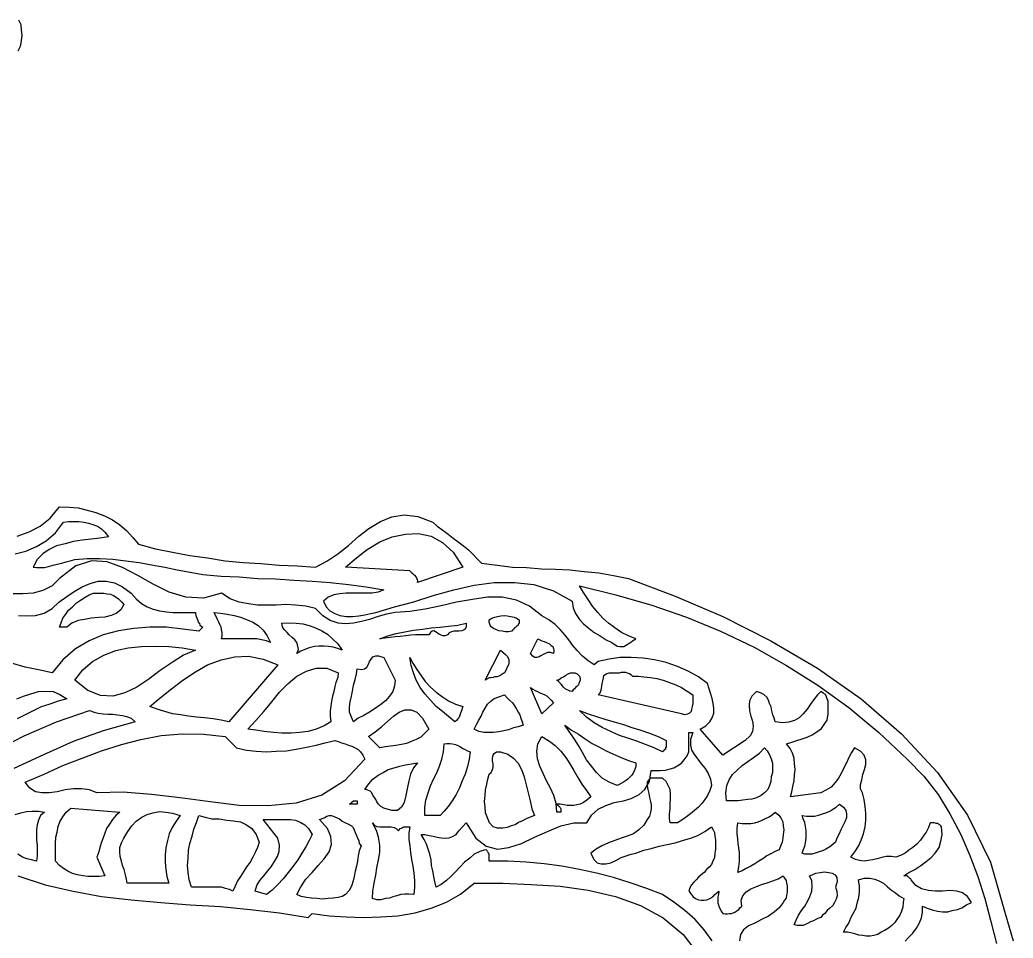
# Model space of a CAD drawing. Extents: x 0.04 to 5.96, y 0.04 to 9.15.
# Drawn here: x 3.341 to 5.086, y 7.287 to 8.902 of the extents above; entities that cross this region are included whole.
import ezdxf

# ---------------------------------------------------------------- set-up
doc = ezdxf.new("R2010")
doc.units = 0
doc.layers.add('1', color=7, linetype='Continuous')

msp = doc.modelspace()

# ---------------------------------------------------------------- linework, layer by layer
for points in [[(3.338, 8.902), (3.342, 8.894), (3.343, 8.884), (3.344, 8.875), (3.343, 8.865), (3.341, 8.855), (3.337, 8.847)], [(3.336, 7.994), (3.357, 8.002), (3.376, 8.012), (3.394, 8.026), (3.41, 8.046), (3.427, 8.045), (3.443, 8.044), (3.459, 8.04), (3.474, 8.036), (3.489, 8.03), (3.503, 8.023), (3.516, 8.014), (3.528, 8.004), (3.539, 7.992), (3.549, 7.98), (3.579, 7.972), (3.609, 7.966), (3.639, 7.96), (3.67, 7.956), (3.701, 7.951), (3.733, 7.948), (3.764, 7.946), (3.796, 7.943), (3.828, 7.942), (3.86, 7.94), (3.88, 7.95), (3.899, 7.963), (3.918, 7.978), (3.936, 7.994), (3.954, 8.008), (3.974, 8.02), (3.994, 8.028), (4.016, 8.032), (4.04, 8.029), (4.066, 8.019), (4.074, 8.012), (4.084, 8.005), (4.093, 7.998), (4.102, 7.991), (4.111, 7.984), (4.12, 7.977), (4.129, 7.97), (4.137, 7.962), (4.145, 7.954), (4.152, 7.947), (4.179, 7.943), (4.206, 7.94), (4.231, 7.939), (4.257, 7.937), (4.282, 7.936), (4.307, 7.935), (4.332, 7.932), (4.358, 7.93), (4.384, 7.925), (4.41, 7.92), (4.492, 7.889), (4.576, 7.853), (4.66, 7.81), (4.742, 7.762), (4.819, 7.708), (4.89, 7.647), (4.953, 7.579), (5.006, 7.504), (5.046, 7.421), (5.072, 7.331), (5.086, 7.283)], [(3.523, 7.874), (3.518, 7.865), (3.51, 7.858), (3.501, 7.855), (3.49, 7.852), (3.479, 7.851), (3.466, 7.85), (3.454, 7.848), (3.443, 7.846), (3.432, 7.841), (3.423, 7.834), (3.41, 7.834), (3.413, 7.842), (3.416, 7.85), (3.421, 7.857), (3.426, 7.864), (3.433, 7.87), (3.44, 7.877), (3.447, 7.882), (3.455, 7.887), (3.462, 7.891), (3.47, 7.894), (3.476, 7.894), (3.482, 7.894), (3.488, 7.894), (3.494, 7.893), (3.5, 7.892), (3.505, 7.89), (3.51, 7.887), (3.514, 7.884), (3.519, 7.879), (3.523, 7.874)]]:
    msp.add_lwpolyline(points)
at = {"layer": '1'}
for points in [[(3.332, 7.963), (3.351, 7.968), (3.37, 7.976), (3.387, 7.986), (3.403, 8), (3.417, 8.019), (3.426, 8.02), (3.435, 8.02), (3.444, 8.02), (3.453, 8.019), (3.461, 8.017), (3.469, 8.015), (3.477, 8.012), (3.484, 8.007), (3.49, 8.001), (3.496, 7.993)], [(4.119, 7.94), (4.039, 7.913), (4.04, 7.916), (4.039, 7.918), (4.038, 7.92), (4.037, 7.923), (4.035, 7.925), (4.033, 7.926), (4.031, 7.928), (4.029, 7.93), (4.028, 7.931), (4.026, 7.933), (3.913, 7.94), (3.932, 7.956), (3.951, 7.971), (3.973, 7.984), (3.995, 7.993), (4.018, 7.998), (4.041, 7.999), (4.063, 7.994), (4.083, 7.983), (4.102, 7.966), (4.119, 7.94)], [(3.496, 7.993), (3.481, 7.991), (3.466, 7.989), (3.45, 7.987), (3.435, 7.985), (3.42, 7.981), (3.405, 7.977), (3.392, 7.971), (3.381, 7.963), (3.371, 7.953), (3.364, 7.94), (3.37, 7.939), (3.377, 7.939), (3.384, 7.939), (3.391, 7.941), (3.399, 7.943), (3.406, 7.945), (3.414, 7.947), (3.422, 7.949), (3.429, 7.951), (3.437, 7.953), (3.459, 7.955), (3.481, 7.955), (3.504, 7.954), (3.527, 7.951), (3.55, 7.948), (3.572, 7.944), (3.595, 7.94), (3.617, 7.935), (3.64, 7.931), (3.662, 7.927), (3.694, 7.924), (3.726, 7.923), (3.758, 7.92), (3.79, 7.919), (3.822, 7.917), (3.854, 7.915), (3.886, 7.913), (3.918, 7.909), (3.949, 7.905), (3.98, 7.9), (3.97, 7.896), (3.959, 7.894), (3.948, 7.894), (3.937, 7.894), (3.925, 7.894), (3.914, 7.894), (3.903, 7.893), (3.892, 7.891), (3.882, 7.887), (3.874, 7.88), (3.879, 7.87), (3.885, 7.863), (3.894, 7.858), (3.903, 7.855), (3.914, 7.853), (3.925, 7.853), (3.936, 7.854), (3.947, 7.856), (3.957, 7.858), (3.966, 7.86), (3.999, 7.87), (4.033, 7.879), (4.067, 7.89), (4.103, 7.9), (4.139, 7.908), (4.174, 7.913), (4.21, 7.913), (4.244, 7.909), (4.278, 7.898), (4.311, 7.88), (4.313, 7.868), (4.317, 7.858), (4.324, 7.848), (4.331, 7.84), (4.341, 7.832), (4.35, 7.825), (4.36, 7.819), (4.371, 7.812), (4.381, 7.807), (4.39, 7.801), (4.395, 7.8), (4.399, 7.8), (4.402, 7.8), (4.405, 7.802), (4.408, 7.804), (4.411, 7.806), (4.414, 7.808), (4.417, 7.81), (4.42, 7.812), (4.423, 7.814), (4.41, 7.819), (4.398, 7.825), (4.386, 7.833), (4.375, 7.841), (4.365, 7.85), (4.356, 7.86), (4.347, 7.871), (4.339, 7.883), (4.331, 7.895), (4.324, 7.907), (4.388, 7.891), (4.451, 7.873), (4.512, 7.852), (4.572, 7.827), (4.631, 7.799), (4.688, 7.767), (4.743, 7.732), (4.797, 7.693), (4.85, 7.649), (4.9, 7.602), (4.929, 7.572), (4.954, 7.54), (4.975, 7.506), (4.994, 7.47), (5.01, 7.433), (5.024, 7.396), (5.036, 7.357), (5.047, 7.317), (5.057, 7.278)], [(4.896, 7.282), (4.903, 7.289), (4.91, 7.296), (4.916, 7.305), (4.921, 7.313), (4.925, 7.323), (4.927, 7.333), (4.927, 7.344), (4.935, 7.34), (4.944, 7.337), (4.953, 7.335), (4.962, 7.334), (4.971, 7.334), (4.979, 7.336), (4.988, 7.338), (4.996, 7.341), (5.004, 7.346), (5.013, 7.35), (5.006, 7.361), (4.997, 7.367), (4.987, 7.37), (4.975, 7.371), (4.962, 7.37), (4.949, 7.37), (4.937, 7.371), (4.925, 7.374), (4.915, 7.38), (4.907, 7.39), (4.906, 7.391), (4.904, 7.393), (4.903, 7.394), (4.901, 7.396), (4.899, 7.397), (4.898, 7.397), (4.896, 7.397), (4.894, 7.397), (4.903, 7.403), (4.913, 7.408), (4.924, 7.415), (4.933, 7.422), (4.942, 7.429), (4.949, 7.437), (4.956, 7.447), (4.959, 7.458), (4.961, 7.47), (4.96, 7.483), (4.959, 7.485), (4.957, 7.487), (4.955, 7.488), (4.953, 7.489), (4.951, 7.489), (4.948, 7.49), (4.946, 7.49), (4.943, 7.49), (4.94, 7.49), (4.937, 7.482), (4.933, 7.474), (4.928, 7.467), (4.923, 7.46), (4.917, 7.453), (4.91, 7.447), (4.903, 7.442), (4.896, 7.437), (4.888, 7.433), (4.88, 7.43), (4.872, 7.431), (4.863, 7.431), (4.855, 7.429), (4.847, 7.427), (4.839, 7.425), (4.831, 7.424), (4.824, 7.423), (4.816, 7.424), (4.809, 7.426), (4.801, 7.43), (4.808, 7.439), (4.814, 7.449), (4.819, 7.46), (4.823, 7.471), (4.826, 7.483), (4.827, 7.495), (4.827, 7.507), (4.826, 7.519), (4.824, 7.531), (4.821, 7.543), (4.818, 7.55), (4.818, 7.557), (4.82, 7.566), (4.822, 7.575), (4.825, 7.584), (4.827, 7.593), (4.827, 7.601), (4.824, 7.609), (4.818, 7.616), (4.807, 7.622), (4.802, 7.614), (4.797, 7.605), (4.793, 7.596), (4.788, 7.586), (4.784, 7.577), (4.779, 7.569), (4.773, 7.561), (4.766, 7.553), (4.758, 7.548), (4.748, 7.543), (4.695, 7.536), (4.697, 7.545), (4.699, 7.554), (4.701, 7.564), (4.702, 7.574), (4.703, 7.584), (4.702, 7.594), (4.701, 7.604), (4.698, 7.613), (4.694, 7.621), (4.688, 7.629), (4.697, 7.632), (4.706, 7.635), (4.715, 7.638), (4.724, 7.641), (4.733, 7.645), (4.741, 7.65), (4.749, 7.656), (4.754, 7.663), (4.759, 7.671), (4.761, 7.682), (4.761, 7.686), (4.761, 7.691), (4.761, 7.695), (4.761, 7.7), (4.761, 7.704), (4.759, 7.708), (4.758, 7.712), (4.756, 7.716), (4.752, 7.718), (4.748, 7.721), (4.742, 7.715), (4.736, 7.707), (4.73, 7.699), (4.724, 7.69), (4.717, 7.682), (4.71, 7.675), (4.702, 7.67), (4.692, 7.667), (4.681, 7.666), (4.668, 7.668), (4.666, 7.674), (4.664, 7.68), (4.662, 7.687), (4.661, 7.694), (4.658, 7.7), (4.656, 7.706), (4.653, 7.711), (4.648, 7.716), (4.642, 7.719), (4.635, 7.721), (4.627, 7.713), (4.623, 7.705), (4.622, 7.697), (4.623, 7.687), (4.625, 7.678), (4.628, 7.669), (4.629, 7.66), (4.628, 7.651), (4.624, 7.643), (4.615, 7.635), (4.576, 7.609), (4.536, 7.655), (4.546, 7.661), (4.553, 7.668), (4.557, 7.675), (4.56, 7.683), (4.56, 7.692), (4.559, 7.7), (4.557, 7.709), (4.554, 7.718), (4.552, 7.726), (4.549, 7.735), (4.533, 7.747), (4.515, 7.757), (4.496, 7.765), (4.476, 7.772), (4.456, 7.777), (4.436, 7.78), (4.415, 7.781), (4.395, 7.781), (4.376, 7.778), (4.357, 7.774), (4.35, 7.768), (4.339, 7.775), (4.329, 7.783), (4.32, 7.793), (4.312, 7.802), (4.305, 7.812), (4.298, 7.821), (4.29, 7.83), (4.281, 7.839), (4.27, 7.847), (4.258, 7.854), (4.236, 7.871), (4.213, 7.882), (4.188, 7.887), (4.162, 7.887), (4.136, 7.883), (4.108, 7.878), (4.081, 7.872), (4.053, 7.866), (4.026, 7.862), (4, 7.86), (3.985, 7.857), (3.97, 7.853), (3.955, 7.848), (3.941, 7.844), (3.927, 7.841), (3.913, 7.84), (3.9, 7.841), (3.886, 7.846), (3.873, 7.854), (3.86, 7.867), (3.843, 7.871), (3.825, 7.873), (3.808, 7.874), (3.791, 7.873), (3.775, 7.873), (3.758, 7.873), (3.742, 7.875), (3.726, 7.878), (3.71, 7.884), (3.695, 7.894), (3.663, 7.885), (3.632, 7.887), (3.603, 7.896), (3.575, 7.91), (3.548, 7.925), (3.521, 7.939), (3.494, 7.949), (3.467, 7.951), (3.439, 7.942), (3.41, 7.92), (3.397, 7.907), (3.381, 7.899), (3.364, 7.894), (3.346, 7.893), (3.327, 7.893)], [(3.338, 7.855), (3.353, 7.854), (3.368, 7.855), (3.383, 7.859), (3.397, 7.867), (3.409, 7.878), (3.423, 7.888), (3.436, 7.897), (3.45, 7.905), (3.464, 7.911), (3.478, 7.915), (3.492, 7.915), (3.507, 7.912), (3.521, 7.905), (3.536, 7.894), (3.545, 7.884), (3.554, 7.876), (3.564, 7.87), (3.575, 7.866), (3.586, 7.863), (3.598, 7.861), (3.61, 7.86), (3.623, 7.86), (3.636, 7.86), (3.649, 7.86), (3.649, 7.858), (3.65, 7.855), (3.651, 7.852), (3.652, 7.849), (3.653, 7.846), (3.654, 7.843), (3.656, 7.841), (3.657, 7.838), (3.659, 7.836), (3.662, 7.834), (3.655, 7.827), (3.627, 7.831), (3.598, 7.834), (3.569, 7.834), (3.541, 7.832), (3.514, 7.828), (3.487, 7.821), (3.462, 7.81), (3.438, 7.796), (3.416, 7.777), (3.397, 7.754), (3.373, 7.759), (3.35, 7.764), (3.326, 7.771)], [(3.781, 7.807), (3.774, 7.81), (3.765, 7.812), (3.757, 7.814), (3.748, 7.814), (3.74, 7.814), (3.73, 7.814), (3.721, 7.814), (3.712, 7.814), (3.704, 7.814), (3.695, 7.814), (3.696, 7.819), (3.696, 7.825), (3.695, 7.83), (3.694, 7.834), (3.692, 7.839), (3.69, 7.843), (3.688, 7.848), (3.686, 7.852), (3.684, 7.856), (3.682, 7.86), (3.693, 7.859), (3.705, 7.857), (3.717, 7.855), (3.728, 7.852), (3.739, 7.848), (3.75, 7.843), (3.759, 7.837), (3.768, 7.829), (3.775, 7.819), (3.781, 7.807)], [(4.218, 7.847), (4.218, 7.844), (4.218, 7.842), (4.217, 7.84), (4.216, 7.838), (4.214, 7.836), (4.212, 7.834), (4.21, 7.833), (4.208, 7.831), (4.206, 7.829), (4.205, 7.827), (4.199, 7.826), (4.194, 7.826), (4.188, 7.827), (4.182, 7.828), (4.177, 7.83), (4.173, 7.832), (4.169, 7.835), (4.167, 7.838), (4.165, 7.843), (4.165, 7.847), (4.17, 7.85), (4.175, 7.852), (4.18, 7.853), (4.186, 7.854), (4.192, 7.855), (4.197, 7.854), (4.203, 7.853), (4.209, 7.852), (4.213, 7.85), (4.218, 7.847)], [(3.907, 7.794), (3.899, 7.797), (3.891, 7.799), (3.883, 7.8), (3.875, 7.801), (3.866, 7.801), (3.858, 7.8), (3.849, 7.798), (3.841, 7.795), (3.834, 7.792), (3.827, 7.788), (3.83, 7.795), (3.829, 7.801), (3.827, 7.807), (3.824, 7.812), (3.819, 7.816), (3.814, 7.821), (3.81, 7.825), (3.805, 7.83), (3.802, 7.835), (3.801, 7.841), (3.814, 7.842), (3.826, 7.841), (3.838, 7.84), (3.849, 7.837), (3.86, 7.833), (3.871, 7.828), (3.881, 7.822), (3.89, 7.814), (3.899, 7.805), (3.907, 7.794)], [(4.125, 7.841), (4.125, 7.834), (4.123, 7.831), (4.12, 7.829), (4.117, 7.828), (4.112, 7.827), (4.108, 7.827), (4.103, 7.827), (4.099, 7.826), (4.095, 7.824), (4.092, 7.821), (4.088, 7.819), (4.084, 7.819), (4.081, 7.82), (4.077, 7.822), (4.074, 7.824), (4.071, 7.826), (4.068, 7.828), (4.065, 7.827), (4.062, 7.825), (4.059, 7.821), (4.052, 7.821), (4.044, 7.821), (4.036, 7.821), (4.027, 7.82), (4.019, 7.819), (4.009, 7.818), (4, 7.817), (3.991, 7.816), (3.982, 7.815), (3.973, 7.814), (3.987, 7.819), (4.002, 7.823), (4.017, 7.826), (4.032, 7.829), (4.048, 7.831), (4.063, 7.833), (4.079, 7.834), (4.094, 7.836), (4.11, 7.838), (4.125, 7.841)], [(4.278, 7.788), (4.273, 7.79), (4.268, 7.79), (4.264, 7.788), (4.26, 7.786), (4.256, 7.784), (4.253, 7.782), (4.249, 7.781), (4.245, 7.781), (4.242, 7.783), (4.238, 7.788), (4.251, 7.814), (4.254, 7.812), (4.258, 7.81), (4.262, 7.809), (4.266, 7.807), (4.271, 7.805), (4.274, 7.802), (4.277, 7.8), (4.278, 7.797), (4.279, 7.793), (4.278, 7.788)], [(3.649, 7.794), (3.628, 7.785), (3.608, 7.772), (3.587, 7.758), (3.567, 7.743), (3.546, 7.729), (3.525, 7.719), (3.504, 7.713), (3.482, 7.714), (3.46, 7.723), (3.437, 7.741), (3.451, 7.759), (3.468, 7.774), (3.488, 7.785), (3.509, 7.793), (3.531, 7.798), (3.554, 7.8), (3.578, 7.801), (3.602, 7.8), (3.626, 7.798), (3.649, 7.794)], [(4.192, 7.754), (4.189, 7.752), (4.186, 7.75), (4.182, 7.748), (4.179, 7.747), (4.175, 7.747), (4.172, 7.746), (4.168, 7.745), (4.165, 7.745), (4.161, 7.743), (4.158, 7.741), (4.185, 7.794), (4.19, 7.79), (4.194, 7.786), (4.197, 7.783), (4.199, 7.779), (4.2, 7.776), (4.2, 7.771), (4.199, 7.768), (4.197, 7.764), (4.195, 7.759), (4.192, 7.754)], [(3.794, 7.768), (3.708, 7.668), (3.694, 7.671), (3.68, 7.673), (3.665, 7.675), (3.651, 7.676), (3.637, 7.678), (3.623, 7.68), (3.609, 7.682), (3.595, 7.686), (3.582, 7.69), (3.569, 7.695), (3.587, 7.71), (3.607, 7.726), (3.627, 7.741), (3.649, 7.756), (3.67, 7.768), (3.694, 7.777), (3.718, 7.782), (3.742, 7.783), (3.768, 7.778), (3.794, 7.768)], [(4, 7.741), (3.999, 7.731), (3.996, 7.721), (3.99, 7.713), (3.983, 7.705), (3.975, 7.698), (3.965, 7.691), (3.955, 7.685), (3.945, 7.679), (3.935, 7.674), (3.927, 7.668), (3.923, 7.676), (3.92, 7.685), (3.92, 7.694), (3.921, 7.703), (3.923, 7.713), (3.925, 7.722), (3.927, 7.732), (3.93, 7.742), (3.932, 7.752), (3.933, 7.761), (3.941, 7.76), (3.946, 7.761), (3.95, 7.764), (3.953, 7.769), (3.955, 7.774), (3.958, 7.778), (3.961, 7.782), (3.966, 7.784), (3.971, 7.784), (3.98, 7.781), (4, 7.741)], [(4.119, 7.695), (4.118, 7.692), (4.117, 7.689), (4.116, 7.686), (4.115, 7.683), (4.114, 7.681), (4.113, 7.678), (4.112, 7.675), (4.11, 7.673), (4.108, 7.67), (4.105, 7.668), (4.094, 7.677), (4.083, 7.686), (4.072, 7.695), (4.062, 7.706), (4.052, 7.717), (4.044, 7.728), (4.037, 7.741), (4.032, 7.754), (4.028, 7.767), (4.026, 7.781), (4.031, 7.771), (4.038, 7.76), (4.045, 7.75), (4.053, 7.739), (4.062, 7.729), (4.072, 7.72), (4.083, 7.712), (4.094, 7.705), (4.106, 7.699), (4.119, 7.695)], [(3.9, 7.754), (3.899, 7.746), (3.896, 7.737), (3.894, 7.73), (3.892, 7.721), (3.89, 7.713), (3.888, 7.704), (3.887, 7.696), (3.886, 7.687), (3.886, 7.678), (3.887, 7.668), (3.875, 7.661), (3.861, 7.655), (3.847, 7.651), (3.832, 7.649), (3.817, 7.648), (3.801, 7.648), (3.786, 7.649), (3.77, 7.651), (3.755, 7.653), (3.741, 7.655), (3.755, 7.67), (3.769, 7.686), (3.783, 7.703), (3.797, 7.72), (3.812, 7.735), (3.827, 7.748), (3.844, 7.757), (3.861, 7.762), (3.88, 7.762), (3.9, 7.754)], [(4.324, 7.748), (4.325, 7.744), (4.325, 7.741), (4.324, 7.738), (4.323, 7.735), (4.322, 7.733), (4.319, 7.73), (4.317, 7.728), (4.315, 7.726), (4.313, 7.724), (4.311, 7.721), (4.307, 7.722), (4.305, 7.723), (4.302, 7.724), (4.299, 7.726), (4.296, 7.729), (4.294, 7.731), (4.292, 7.734), (4.289, 7.737), (4.287, 7.739), (4.284, 7.741), (4.288, 7.742), (4.292, 7.745), (4.296, 7.747), (4.3, 7.75), (4.304, 7.752), (4.308, 7.754), (4.312, 7.754), (4.316, 7.754), (4.32, 7.752), (4.324, 7.748)], [(4.417, 7.748), (4.427, 7.748), (4.437, 7.747), (4.449, 7.746), (4.46, 7.744), (4.471, 7.741), (4.482, 7.737), (4.493, 7.733), (4.503, 7.728), (4.513, 7.722), (4.523, 7.715), (4.523, 7.71), (4.523, 7.705), (4.523, 7.7), (4.522, 7.695), (4.521, 7.69), (4.52, 7.686), (4.517, 7.683), (4.514, 7.681), (4.509, 7.68), (4.503, 7.682), (4.357, 7.715), (4.36, 7.719), (4.362, 7.724), (4.363, 7.73), (4.364, 7.735), (4.365, 7.74), (4.366, 7.745), (4.367, 7.749), (4.371, 7.752), (4.376, 7.754), (4.384, 7.754), (4.387, 7.754), (4.391, 7.754), (4.394, 7.754), (4.398, 7.755), (4.402, 7.755), (4.405, 7.755), (4.408, 7.754), (4.412, 7.753), (4.414, 7.751), (4.417, 7.748)], [(3.335, 7.708), (3.347, 7.713), (3.36, 7.717), (3.373, 7.721), (3.386, 7.722), (3.399, 7.721), (3.411, 7.716), (3.423, 7.708)], [(4.278, 7.701), (4.258, 7.682), (4.238, 7.728), (4.242, 7.725), (4.246, 7.723), (4.25, 7.721), (4.254, 7.719), (4.259, 7.717), (4.263, 7.715), (4.267, 7.713), (4.271, 7.709), (4.274, 7.706), (4.278, 7.701)], [(3.423, 7.708), (3.408, 7.704), (3.393, 7.699), (3.378, 7.694), (3.364, 7.687), (3.35, 7.68), (3.336, 7.673)], [(4.225, 7.662), (4.216, 7.659), (4.208, 7.657), (4.199, 7.654), (4.191, 7.652), (4.182, 7.65), (4.173, 7.649), (4.164, 7.649), (4.156, 7.649), (4.147, 7.651), (4.139, 7.655), (4.143, 7.663), (4.147, 7.671), (4.151, 7.678), (4.154, 7.685), (4.158, 7.692), (4.162, 7.699), (4.168, 7.704), (4.174, 7.709), (4.182, 7.712), (4.192, 7.715), (4.197, 7.71), (4.201, 7.706), (4.206, 7.701), (4.21, 7.696), (4.213, 7.69), (4.216, 7.685), (4.219, 7.68), (4.221, 7.674), (4.223, 7.668), (4.225, 7.662)], [(3.293, 7.615), (3.348, 7.643), (3.405, 7.668), (3.463, 7.688), (3.471, 7.685), (3.478, 7.683), (3.487, 7.682), (3.495, 7.681), (3.504, 7.681), (3.512, 7.68), (3.521, 7.679), (3.528, 7.677), (3.536, 7.674), (3.543, 7.668)], [(4.059, 7.655), (4.052, 7.648), (4.045, 7.641), (4.037, 7.637), (4.028, 7.633), (4.02, 7.63), (4.011, 7.628), (4.001, 7.626), (3.992, 7.625), (3.983, 7.624), (3.973, 7.622), (3.953, 7.642), (3.965, 7.65), (3.976, 7.659), (3.987, 7.669), (3.997, 7.678), (4.007, 7.685), (4.017, 7.689), (4.028, 7.689), (4.038, 7.685), (4.048, 7.674), (4.059, 7.655)], [(4.476, 7.635), (4.476, 7.632), (4.476, 7.629), (4.476, 7.627), (4.476, 7.624), (4.475, 7.622), (4.475, 7.62), (4.473, 7.618), (4.472, 7.617), (4.47, 7.615), (4.455, 7.622), (4.44, 7.628), (4.425, 7.634), (4.409, 7.639), (4.394, 7.644), (4.379, 7.651), (4.364, 7.658), (4.35, 7.666), (4.336, 7.676), (4.324, 7.688), (4.339, 7.682), (4.354, 7.677), (4.37, 7.672), (4.385, 7.668), (4.401, 7.663), (4.416, 7.658), (4.432, 7.653), (4.447, 7.648), (4.462, 7.642), (4.476, 7.635)], [(3.543, 7.668), (3.487, 7.652), (3.434, 7.633), (3.382, 7.61), (3.33, 7.586)], [(3.721, 7.622), (3.739, 7.618), (3.756, 7.616), (3.774, 7.615), (3.791, 7.616), (3.809, 7.617), (3.826, 7.62), (3.844, 7.623), (3.861, 7.627), (3.877, 7.631), (3.894, 7.635), (3.9, 7.633), (3.906, 7.631), (3.912, 7.629), (3.918, 7.627), (3.924, 7.625), (3.93, 7.622), (3.935, 7.619), (3.939, 7.615), (3.943, 7.609), (3.947, 7.602), (3.911, 7.564), (3.871, 7.539), (3.826, 7.525), (3.777, 7.52), (3.726, 7.521), (3.675, 7.527), (3.622, 7.534), (3.572, 7.54), (3.522, 7.544), (3.476, 7.543), (3.463, 7.548), (3.449, 7.55), (3.435, 7.55), (3.42, 7.548), (3.406, 7.545), (3.392, 7.543), (3.379, 7.543), (3.368, 7.545), (3.358, 7.551), (3.35, 7.562), (3.383, 7.576), (3.416, 7.591), (3.45, 7.604), (3.484, 7.617), (3.519, 7.628), (3.553, 7.637), (3.589, 7.644), (3.626, 7.647), (3.663, 7.646), (3.701, 7.642), (3.721, 7.622)], [(4.557, 7.283), (4.543, 7.302), (4.527, 7.32), (4.509, 7.336), (4.49, 7.351), (4.47, 7.364), (4.442, 7.375), (4.413, 7.385), (4.384, 7.394), (4.354, 7.402), (4.324, 7.408), (4.293, 7.414), (4.262, 7.418), (4.23, 7.421), (4.198, 7.423), (4.165, 7.423), (4.165, 7.426), (4.165, 7.429), (4.165, 7.432), (4.165, 7.435), (4.164, 7.437), (4.163, 7.439), (4.162, 7.44), (4.161, 7.442), (4.158, 7.443), (4.149, 7.44), (4.139, 7.435), (4.131, 7.428), (4.122, 7.421), (4.114, 7.413), (4.106, 7.404), (4.098, 7.396), (4.09, 7.389), (4.081, 7.382), (4.072, 7.377), (4.07, 7.387), (4.068, 7.396), (4.066, 7.406), (4.064, 7.415), (4.063, 7.425), (4.061, 7.435), (4.058, 7.444), (4.055, 7.453), (4.051, 7.461), (4.046, 7.47), (4.052, 7.47), (4.06, 7.468), (4.067, 7.467), (4.074, 7.465), (4.081, 7.464), (4.088, 7.463), (4.095, 7.464), (4.101, 7.466), (4.107, 7.47), (4.112, 7.476), (4.125, 7.49), (4.142, 7.463), (4.16, 7.449), (4.18, 7.444), (4.2, 7.447), (4.222, 7.454), (4.245, 7.465), (4.268, 7.475), (4.291, 7.485), (4.314, 7.49), (4.337, 7.49), (4.345, 7.504), (4.357, 7.514), (4.37, 7.521), (4.385, 7.526), (4.401, 7.529), (4.415, 7.533), (4.429, 7.54), (4.439, 7.549), (4.447, 7.563), (4.45, 7.582), (4.458, 7.582), (4.466, 7.582), (4.475, 7.583), (4.483, 7.585), (4.49, 7.587), (4.497, 7.591), (4.503, 7.595), (4.508, 7.601), (4.513, 7.608), (4.516, 7.615), (4.516, 7.649), (4.523, 7.649)], [(4.423, 7.596), (4.423, 7.589), (4.421, 7.584), (4.419, 7.579), (4.416, 7.574), (4.413, 7.571), (4.409, 7.567), (4.405, 7.564), (4.401, 7.562), (4.396, 7.559), (4.39, 7.556), (4.376, 7.562), (4.364, 7.569), (4.354, 7.579), (4.345, 7.59), (4.336, 7.601), (4.329, 7.614), (4.322, 7.626), (4.314, 7.639), (4.306, 7.651), (4.298, 7.662), (4.31, 7.653), (4.322, 7.646), (4.334, 7.638), (4.346, 7.63), (4.358, 7.624), (4.371, 7.617), (4.384, 7.611), (4.397, 7.605), (4.41, 7.6), (4.423, 7.596)], [(4.523, 7.649), (4.519, 7.637), (4.519, 7.627), (4.521, 7.618), (4.526, 7.61), (4.532, 7.602), (4.538, 7.594), (4.545, 7.586), (4.55, 7.577), (4.554, 7.567), (4.556, 7.556), (4.553, 7.547), (4.549, 7.538), (4.544, 7.531), (4.539, 7.524), (4.533, 7.518), (4.526, 7.512), (4.519, 7.506), (4.512, 7.501), (4.504, 7.495), (4.496, 7.49), (4.483, 7.49), (4.482, 7.498), (4.482, 7.506), (4.483, 7.515), (4.483, 7.524), (4.484, 7.532), (4.484, 7.541), (4.483, 7.549), (4.48, 7.556), (4.476, 7.563), (4.47, 7.569), (4.467, 7.569), (4.464, 7.569), (4.461, 7.569), (4.458, 7.569), (4.455, 7.569), (4.452, 7.569), (4.449, 7.569), (4.447, 7.567), (4.445, 7.565), (4.443, 7.562), (4.443, 7.555), (4.444, 7.549), (4.446, 7.542), (4.447, 7.535), (4.449, 7.528), (4.45, 7.522), (4.45, 7.515), (4.449, 7.509), (4.447, 7.502), (4.443, 7.496), (4.437, 7.486), (4.428, 7.478), (4.419, 7.471), (4.408, 7.467), (4.397, 7.463), (4.386, 7.459), (4.375, 7.455), (4.363, 7.45), (4.353, 7.444), (4.344, 7.437), (4.349, 7.426), (4.355, 7.42), (4.362, 7.418), (4.37, 7.418), (4.379, 7.42), (4.388, 7.424), (4.397, 7.429), (4.406, 7.432), (4.415, 7.435), (4.423, 7.437), (4.437, 7.442), (4.45, 7.445), (4.464, 7.449), (4.478, 7.452), (4.492, 7.455), (4.505, 7.459), (4.519, 7.463), (4.532, 7.468), (4.544, 7.475), (4.556, 7.483), (4.558, 7.479), (4.561, 7.473), (4.562, 7.467), (4.563, 7.46), (4.563, 7.452), (4.563, 7.444), (4.562, 7.437), (4.561, 7.429), (4.558, 7.423), (4.556, 7.417), (4.552, 7.412), (4.547, 7.408), (4.543, 7.403), (4.538, 7.399), (4.533, 7.395), (4.529, 7.39), (4.525, 7.386), (4.521, 7.381), (4.518, 7.376), (4.516, 7.37), (4.52, 7.365), (4.524, 7.36), (4.528, 7.357), (4.533, 7.355), (4.538, 7.354), (4.543, 7.354), (4.548, 7.355), (4.553, 7.357), (4.558, 7.36), (4.562, 7.364), (4.569, 7.37), (4.568, 7.365), (4.567, 7.36), (4.567, 7.356), (4.567, 7.353), (4.567, 7.349), (4.568, 7.346), (4.569, 7.343), (4.571, 7.339), (4.573, 7.335), (4.576, 7.331), (4.58, 7.33), (4.584, 7.33), (4.587, 7.331), (4.591, 7.331), (4.594, 7.332), (4.598, 7.334), (4.601, 7.336), (4.604, 7.338), (4.606, 7.341), (4.609, 7.344), (4.608, 7.354), (4.611, 7.362), (4.617, 7.369), (4.625, 7.374), (4.634, 7.378), (4.644, 7.382), (4.654, 7.385), (4.664, 7.388), (4.673, 7.392), (4.682, 7.397), (4.684, 7.393), (4.687, 7.389), (4.688, 7.384), (4.689, 7.379), (4.689, 7.374), (4.689, 7.368), (4.688, 7.363), (4.687, 7.358), (4.684, 7.354), (4.682, 7.35), (4.675, 7.341), (4.666, 7.333), (4.656, 7.326), (4.644, 7.32), (4.632, 7.314), (4.621, 7.309), (4.612, 7.302), (4.607, 7.294), (4.605, 7.283)], [(4.132, 7.615), (4.13, 7.602), (4.127, 7.589), (4.123, 7.576), (4.118, 7.564), (4.113, 7.552), (4.107, 7.54), (4.1, 7.529), (4.093, 7.519), (4.086, 7.511), (4.079, 7.503), (4.052, 7.503), (4.052, 7.517), (4.054, 7.53), (4.058, 7.543), (4.062, 7.555), (4.067, 7.566), (4.073, 7.578), (4.078, 7.59), (4.082, 7.602), (4.085, 7.615), (4.086, 7.629), (4.091, 7.63), (4.096, 7.63), (4.101, 7.629), (4.106, 7.628), (4.11, 7.626), (4.115, 7.624), (4.119, 7.621), (4.123, 7.619), (4.127, 7.617), (4.132, 7.615)], [(4.344, 7.536), (4.337, 7.53), (4.331, 7.526), (4.325, 7.523), (4.319, 7.522), (4.314, 7.521), (4.308, 7.521), (4.302, 7.521), (4.297, 7.522), (4.29, 7.523), (4.284, 7.523), (4.286, 7.521), (4.287, 7.52), (4.288, 7.519), (4.29, 7.517), (4.291, 7.515), (4.291, 7.514), (4.291, 7.512), (4.291, 7.509), (4.284, 7.509), (4.283, 7.524), (4.279, 7.538), (4.273, 7.551), (4.266, 7.564), (4.26, 7.577), (4.254, 7.59), (4.25, 7.603), (4.249, 7.616), (4.251, 7.629), (4.258, 7.642), (4.271, 7.634), (4.281, 7.626), (4.291, 7.616), (4.3, 7.605), (4.307, 7.594), (4.314, 7.582), (4.321, 7.57), (4.328, 7.558), (4.336, 7.547), (4.344, 7.536)], [(4.245, 7.503), (4.237, 7.5), (4.23, 7.497), (4.224, 7.494), (4.217, 7.491), (4.211, 7.487), (4.204, 7.485), (4.197, 7.482), (4.189, 7.481), (4.18, 7.481), (4.172, 7.483), (4.166, 7.49), (4.162, 7.499), (4.159, 7.508), (4.158, 7.518), (4.157, 7.528), (4.158, 7.538), (4.159, 7.548), (4.161, 7.558), (4.163, 7.567), (4.165, 7.576), (4.169, 7.579), (4.171, 7.584), (4.172, 7.588), (4.172, 7.594), (4.171, 7.599), (4.171, 7.604), (4.172, 7.609), (4.174, 7.612), (4.178, 7.615), (4.185, 7.615), (4.198, 7.611), (4.208, 7.604), (4.216, 7.595), (4.222, 7.584), (4.227, 7.571), (4.23, 7.557), (4.234, 7.543), (4.237, 7.529), (4.24, 7.515), (4.245, 7.503)], [(4.655, 7.549), (4.649, 7.543), (4.643, 7.538), (4.635, 7.534), (4.627, 7.532), (4.62, 7.531), (4.611, 7.53), (4.603, 7.529), (4.596, 7.529), (4.588, 7.529), (4.582, 7.529), (4.581, 7.543), (4.583, 7.556), (4.587, 7.566), (4.593, 7.575), (4.601, 7.583), (4.61, 7.591), (4.62, 7.598), (4.63, 7.605), (4.64, 7.613), (4.649, 7.622), (4.654, 7.617), (4.658, 7.61), (4.661, 7.603), (4.663, 7.595), (4.663, 7.587), (4.663, 7.579), (4.661, 7.571), (4.66, 7.563), (4.658, 7.556), (4.655, 7.549)], [(4.039, 7.596), (4.032, 7.587), (4.027, 7.576), (4.024, 7.564), (4.021, 7.55), (4.019, 7.538), (4.016, 7.526), (4.011, 7.518), (4.004, 7.512), (3.994, 7.512), (3.98, 7.516), (3.975, 7.519), (3.971, 7.523), (3.968, 7.527), (3.966, 7.531), (3.964, 7.535), (3.961, 7.539), (3.959, 7.543), (3.956, 7.546), (3.951, 7.548), (3.947, 7.549), (3.954, 7.559), (3.961, 7.567), (3.97, 7.574), (3.979, 7.579), (3.988, 7.584), (3.998, 7.587), (4.008, 7.59), (4.018, 7.592), (4.029, 7.594), (4.039, 7.596)], [(3.927, 7.523), (3.92, 7.523), (3.927, 7.529), (3.933, 7.529), (3.933, 7.523), (3.927, 7.523)], [(3.332, 7.505), (3.342, 7.508), (3.352, 7.51), (3.362, 7.511), (3.373, 7.511), (3.384, 7.509)], [(3.384, 7.509), (3.377, 7.503), (3.373, 7.495), (3.371, 7.487), (3.37, 7.478), (3.37, 7.469), (3.37, 7.46), (3.371, 7.451), (3.371, 7.441), (3.371, 7.432), (3.37, 7.423), (3.361, 7.425), (3.353, 7.427), (3.345, 7.43), (3.337, 7.435)], [(3.516, 7.509), (3.509, 7.503), (3.503, 7.496), (3.498, 7.488), (3.493, 7.48), (3.49, 7.472), (3.487, 7.464), (3.484, 7.456), (3.481, 7.447), (3.479, 7.439), (3.476, 7.43), (3.49, 7.397), (3.48, 7.396), (3.47, 7.396), (3.46, 7.396), (3.451, 7.397), (3.442, 7.399), (3.433, 7.401), (3.425, 7.405), (3.417, 7.41), (3.41, 7.415), (3.403, 7.423), (3.403, 7.434), (3.403, 7.444), (3.403, 7.454), (3.404, 7.465), (3.406, 7.474), (3.408, 7.484), (3.411, 7.492), (3.416, 7.501), (3.422, 7.509), (3.43, 7.516), (3.516, 7.509)], [(3.622, 7.503), (3.615, 7.493), (3.608, 7.482), (3.603, 7.471), (3.6, 7.459), (3.597, 7.446), (3.596, 7.434), (3.596, 7.421), (3.597, 7.408), (3.599, 7.396), (3.602, 7.384), (3.597, 7.384), (3.591, 7.384), (3.584, 7.384), (3.576, 7.384), (3.569, 7.384), (3.561, 7.384), (3.553, 7.384), (3.545, 7.384), (3.537, 7.384), (3.529, 7.384), (3.528, 7.391), (3.526, 7.399), (3.524, 7.408), (3.521, 7.415), (3.519, 7.423), (3.517, 7.431), (3.516, 7.439), (3.516, 7.447), (3.519, 7.455), (3.523, 7.463), (3.53, 7.475), (3.537, 7.485), (3.545, 7.493), (3.555, 7.5), (3.564, 7.505), (3.574, 7.508), (3.586, 7.51), (3.597, 7.509), (3.609, 7.507), (3.622, 7.503)], [(4.675, 7.443), (4.668, 7.44), (4.66, 7.436), (4.653, 7.432), (4.646, 7.427), (4.639, 7.423), (4.632, 7.418), (4.625, 7.414), (4.617, 7.41), (4.61, 7.406), (4.602, 7.403), (4.604, 7.413), (4.605, 7.422), (4.605, 7.43), (4.605, 7.438), (4.604, 7.446), (4.603, 7.454), (4.602, 7.462), (4.601, 7.471), (4.601, 7.48), (4.602, 7.49), (4.61, 7.489), (4.617, 7.489), (4.625, 7.489), (4.632, 7.49), (4.638, 7.492), (4.645, 7.495), (4.651, 7.498), (4.657, 7.501), (4.663, 7.505), (4.668, 7.509), (4.674, 7.504), (4.678, 7.499), (4.681, 7.492), (4.682, 7.485), (4.683, 7.478), (4.682, 7.47), (4.681, 7.463), (4.68, 7.456), (4.677, 7.449), (4.675, 7.443)], [(4.774, 7.456), (4.769, 7.452), (4.764, 7.448), (4.757, 7.444), (4.751, 7.441), (4.745, 7.439), (4.738, 7.437), (4.732, 7.435), (4.726, 7.435), (4.72, 7.435), (4.715, 7.437), (4.717, 7.442), (4.72, 7.449), (4.721, 7.455), (4.722, 7.463), (4.722, 7.47), (4.722, 7.477), (4.721, 7.484), (4.72, 7.491), (4.717, 7.497), (4.715, 7.503), (4.723, 7.502), (4.73, 7.502), (4.737, 7.502), (4.744, 7.504), (4.751, 7.506), (4.757, 7.508), (4.764, 7.511), (4.769, 7.514), (4.775, 7.518), (4.781, 7.523), (4.788, 7.518), (4.792, 7.512), (4.793, 7.506), (4.793, 7.499), (4.79, 7.492), (4.787, 7.485), (4.783, 7.478), (4.78, 7.471), (4.776, 7.463), (4.774, 7.456)], [(3.761, 7.456), (3.758, 7.447), (3.754, 7.438), (3.75, 7.43), (3.745, 7.421), (3.739, 7.413), (3.734, 7.405), (3.728, 7.396), (3.723, 7.388), (3.719, 7.379), (3.715, 7.37), (3.709, 7.373), (3.702, 7.375), (3.695, 7.377), (3.687, 7.377), (3.68, 7.377), (3.672, 7.377), (3.665, 7.377), (3.657, 7.377), (3.649, 7.377), (3.642, 7.377), (3.638, 7.39), (3.636, 7.403), (3.635, 7.415), (3.636, 7.428), (3.637, 7.442), (3.639, 7.454), (3.643, 7.467), (3.646, 7.479), (3.651, 7.491), (3.655, 7.503), (3.666, 7.5), (3.678, 7.497), (3.691, 7.497), (3.704, 7.495), (3.716, 7.494), (3.728, 7.492), (3.739, 7.487), (3.748, 7.48), (3.756, 7.47), (3.761, 7.456)], [(3.854, 7.47), (3.849, 7.459), (3.843, 7.448), (3.836, 7.437), (3.829, 7.425), (3.821, 7.414), (3.812, 7.403), (3.803, 7.392), (3.794, 7.382), (3.784, 7.372), (3.774, 7.364), (3.754, 7.37), (3.757, 7.38), (3.762, 7.389), (3.769, 7.397), (3.776, 7.406), (3.782, 7.413), (3.788, 7.422), (3.793, 7.431), (3.796, 7.44), (3.797, 7.451), (3.794, 7.463), (3.768, 7.496), (3.777, 7.496), (3.787, 7.496), (3.797, 7.496), (3.807, 7.496), (3.816, 7.496), (3.825, 7.495), (3.834, 7.491), (3.841, 7.487), (3.848, 7.48), (3.854, 7.47)], [(3.94, 7.45), (3.937, 7.441), (3.935, 7.432), (3.934, 7.423), (3.932, 7.414), (3.93, 7.405), (3.928, 7.396), (3.926, 7.388), (3.923, 7.379), (3.919, 7.371), (3.913, 7.364), (3.907, 7.361), (3.9, 7.359), (3.891, 7.358), (3.882, 7.357), (3.872, 7.356), (3.863, 7.357), (3.853, 7.358), (3.844, 7.359), (3.835, 7.361), (3.827, 7.364), (3.834, 7.378), (3.843, 7.391), (3.854, 7.403), (3.865, 7.415), (3.875, 7.427), (3.884, 7.439), (3.888, 7.452), (3.887, 7.466), (3.881, 7.48), (3.867, 7.496), (3.875, 7.499), (3.88, 7.502), (3.884, 7.503), (3.888, 7.503), (3.891, 7.502), (3.894, 7.501), (3.898, 7.499), (3.902, 7.497), (3.907, 7.493), (3.913, 7.49), (3.918, 7.488), (3.923, 7.485), (3.926, 7.482), (3.928, 7.478), (3.93, 7.473), (3.932, 7.468), (3.934, 7.463), (3.936, 7.459), (3.937, 7.454), (3.94, 7.45)], [(4.006, 7.476), (4.007, 7.478), (4.009, 7.48), (4.011, 7.481), (4.013, 7.482), (4.015, 7.483), (4.018, 7.483), (4.02, 7.483), (4.023, 7.483), (4.026, 7.483), (4.024, 7.472), (4.024, 7.461), (4.026, 7.45), (4.027, 7.438), (4.029, 7.426), (4.031, 7.414), (4.033, 7.402), (4.034, 7.389), (4.034, 7.377), (4.033, 7.364), (4.024, 7.365), (4.017, 7.365), (4.01, 7.364), (4.003, 7.362), (3.996, 7.36), (3.99, 7.358), (3.983, 7.357), (3.975, 7.355), (3.968, 7.355), (3.96, 7.357), (3.961, 7.37), (3.963, 7.384), (3.966, 7.398), (3.968, 7.411), (3.971, 7.425), (3.973, 7.438), (3.973, 7.451), (3.971, 7.465), (3.967, 7.477), (3.96, 7.49), (3.963, 7.486), (3.968, 7.484), (3.973, 7.483), (3.978, 7.483), (3.983, 7.483), (3.988, 7.483), (3.993, 7.483), (3.998, 7.482), (4.002, 7.48), (4.006, 7.476)], [(4.774, 7.377), (4.776, 7.37), (4.777, 7.362), (4.775, 7.356), (4.772, 7.35), (4.769, 7.345), (4.764, 7.34), (4.759, 7.336), (4.755, 7.331), (4.751, 7.328), (4.748, 7.324), (4.743, 7.322), (4.739, 7.32), (4.735, 7.318), (4.73, 7.316), (4.726, 7.314), (4.722, 7.312), (4.717, 7.31), (4.712, 7.31), (4.707, 7.31), (4.701, 7.311), (4.705, 7.319), (4.709, 7.328), (4.714, 7.336), (4.72, 7.344), (4.725, 7.353), (4.729, 7.361), (4.732, 7.37), (4.733, 7.379), (4.732, 7.388), (4.728, 7.397), (4.733, 7.399), (4.739, 7.402), (4.747, 7.403), (4.754, 7.404), (4.762, 7.403), (4.768, 7.402), (4.773, 7.399), (4.776, 7.394), (4.777, 7.387), (4.774, 7.377)], [(3.337, 7.397), (3.385, 7.381), (3.434, 7.37), (3.484, 7.361), (3.536, 7.355), (3.588, 7.35), (3.64, 7.346), (3.693, 7.343), (3.745, 7.338), (3.797, 7.332), (3.847, 7.324), (3.854, 7.331), (3.884, 7.327), (3.914, 7.325), (3.945, 7.324), (3.975, 7.325), (4.005, 7.327), (4.035, 7.332), (4.063, 7.34), (4.09, 7.351), (4.115, 7.365), (4.139, 7.384), (4.189, 7.384), (4.239, 7.382), (4.29, 7.379), (4.339, 7.372), (4.387, 7.361), (4.431, 7.345), (4.471, 7.323), (4.506, 7.294), (4.534, 7.257)], [(4.894, 7.357), (4.893, 7.35), (4.892, 7.342), (4.89, 7.335), (4.887, 7.328), (4.883, 7.322), (4.878, 7.315), (4.873, 7.31), (4.867, 7.305), (4.86, 7.301), (4.854, 7.298), (4.848, 7.294), (4.841, 7.292), (4.835, 7.291), (4.828, 7.291), (4.822, 7.292), (4.815, 7.293), (4.808, 7.295), (4.801, 7.297), (4.795, 7.298), (4.788, 7.298), (4.792, 7.306), (4.797, 7.314), (4.801, 7.323), (4.805, 7.331), (4.81, 7.34), (4.812, 7.349), (4.815, 7.359), (4.816, 7.369), (4.816, 7.379), (4.814, 7.39), (4.824, 7.393), (4.834, 7.393), (4.843, 7.391), (4.85, 7.388), (4.858, 7.384), (4.865, 7.378), (4.872, 7.372), (4.879, 7.367), (4.886, 7.362), (4.894, 7.357)]]:
    msp.add_lwpolyline(points, dxfattribs=at)

doc.saveas('drawing.dxf')
